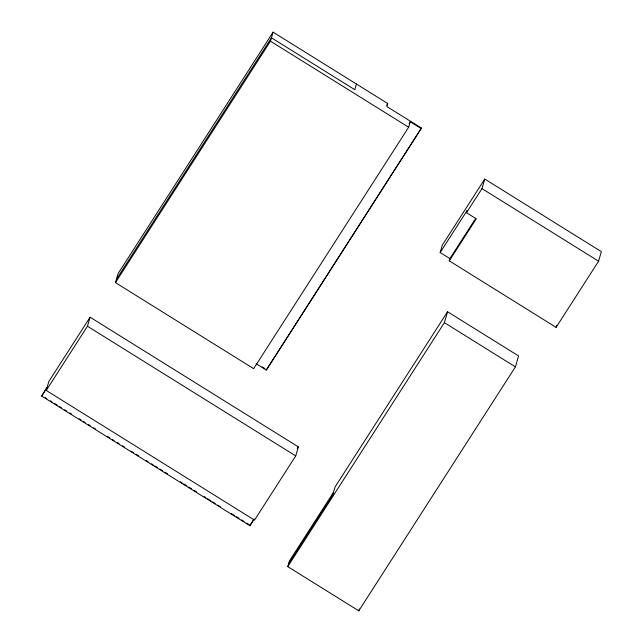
<?xml version="1.0" encoding="UTF-8"?>
<svg xmlns="http://www.w3.org/2000/svg" width="643" height="643" viewBox="0 0 643 643"><rect width="100%" height="100%" fill="white"/><g stroke="black" fill="none" stroke-linecap="round" stroke-linejoin="round"><path stroke-width="0.96" d="M41.642 396.04L47.228 387.046L48.868 381.403L90.084 317.208L298.344 446.885L295.724 455.919L254.515 520.115L46.248 390.438L47.076 387.576L41.642 396.04L249.91 525.717L253.864 519.56M46.248 390.438L87.456 326.25L90.084 317.208M421.294 128.608L410.25 121.728L408.651 127.226L253.639 368.664L115.459 282.631L118.087 273.596L273.09 32.15L387.769 103.555L386.893 106.561L421.446 128.078L266.29 370.046L256.091 363.697M115.459 282.631L270.47 41.184L273.09 32.15M266.29 370.046L421.446 128.078M356.455 84.056L354.815 89.698L271.45 37.8L116.447 279.239M249.91 525.717L254.017 519.03M288.578 563.766L332.704 495.03L335.051 486.976L447.552 311.734L518.58 355.957L515.405 366.872L358.77 610.85L287.751 566.628L289.342 561.13L333.476 492.393M449.915 258.582L440.166 252.514L442.288 245.208L484.758 179.051L601.358 251.654L598.577 261.219L556.107 327.367L449.256 260.841L449.915 258.582L475.82 218.226M449.256 260.841L476.246 218.805L466.496 212.737L467.148 210.478L440.166 252.514M358.77 610.85L359.324 608.945M466.496 212.737L481.977 188.616L484.758 179.051M287.751 566.628L444.377 322.649L447.552 311.734M556.107 327.367L556.661 325.454M386.684 105.243L387.769 103.555M409.165 123.416L410.25 121.728M297.259 448.573L298.344 446.885M270.47 41.184L408.651 127.226M481.977 188.616L598.577 261.219M444.377 322.649L515.405 366.872M262.215 366.896L264.755 368.471M87.456 326.25L295.724 455.919M45.195 397.631L46.899 398.692M50.299 400.806L51.995 401.867M54.551 403.45L57.098 405.042M59.646 406.625L61.35 407.686M64.75 409.808L66.446 410.861M69.846 412.983L71.55 414.036M79.202 418.802L80.897 419.863M83.453 421.446L85.149 422.507M88.549 424.621L90.253 425.682M93.653 427.804L95.349 428.857M107.252 436.267L109.8 437.859M112.348 439.442L114.052 440.503M117.452 442.617L119.156 443.678M122.556 445.792L124.252 446.853M131.051 451.089L133.599 452.68M136.155 454.263L138.703 455.855M146.355 460.613L148.051 461.674M151.451 463.788L153.155 464.849M154.859 465.91L157.406 467.493M159.954 469.085L162.502 470.668M165.058 472.259L167.606 473.851M180.353 481.784L182.057 482.845M183.753 483.906L186.309 485.489M188.857 487.081L191.405 488.664M193.961 490.255L196.509 491.847M204.161 496.605L205.856 497.666M207.56 498.727L210.96 500.841M212.656 501.902L215.212 503.485M217.76 505.076L220.308 506.66M231.359 513.54L234.759 515.662M236.463 516.723L239.011 518.306M241.559 519.898L244.107 521.481M246.663 523.072L249.211 524.656"/></g></svg>
